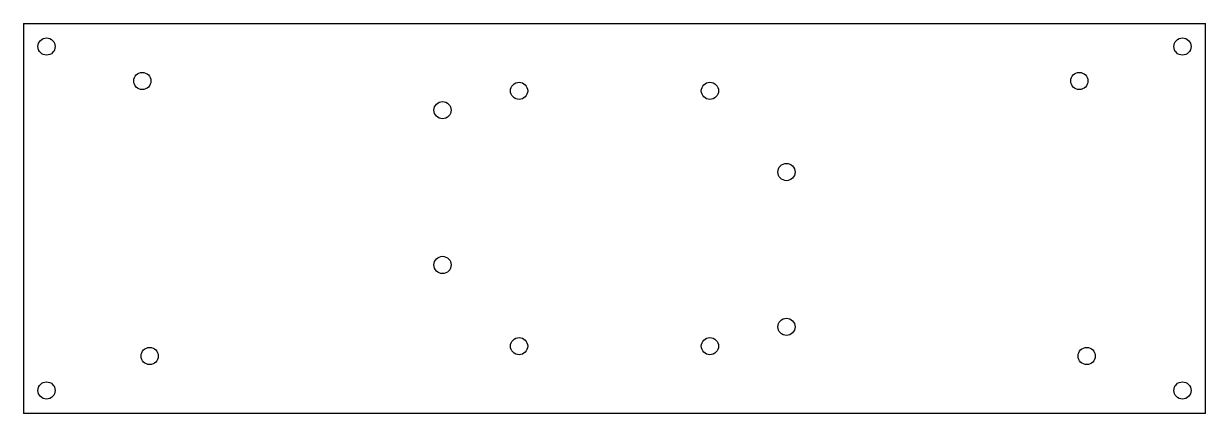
# Model space of a CAD drawing. Extents: x -21 to 185, y -10 to 58.
import ezdxf

# ---------------------------------------------------------------- set-up
doc = ezdxf.new("R2010")
doc.units = 0
doc.layers.add('DEFAULT', color=7, linetype='CONTINUOUS')

msp = doc.modelspace()

# ---------------------------------------------------------------- linework, layer by layer
at = {"layer": 'DEFAULT'}
for p, q in [((-20.7, 58), (-20.7, -10)), ((-20.7, 58), (185.5, 58)), ((185.5, -10), (185.5, 58)), ((185.5, -10), (-20.7, -10))]:
    msp.add_line(p, q, dxfattribs=at)
for centre in [(-16.7, 54), (181.5, 54), (0, 48), (163.5, 48), (65.75, 46.275), (99.05, 46.275), (52.4, 42.9), (112.4, 32.1), (52.4, 15.9), (112.4, 5.1), (65.75, 1.725), (99.05, 1.725), (1.3, 0), (164.8, 0), (-16.7, -6), (181.5, -6)]:
    msp.add_circle(centre, 1.5, dxfattribs=at)

doc.saveas('drawing.dxf')
